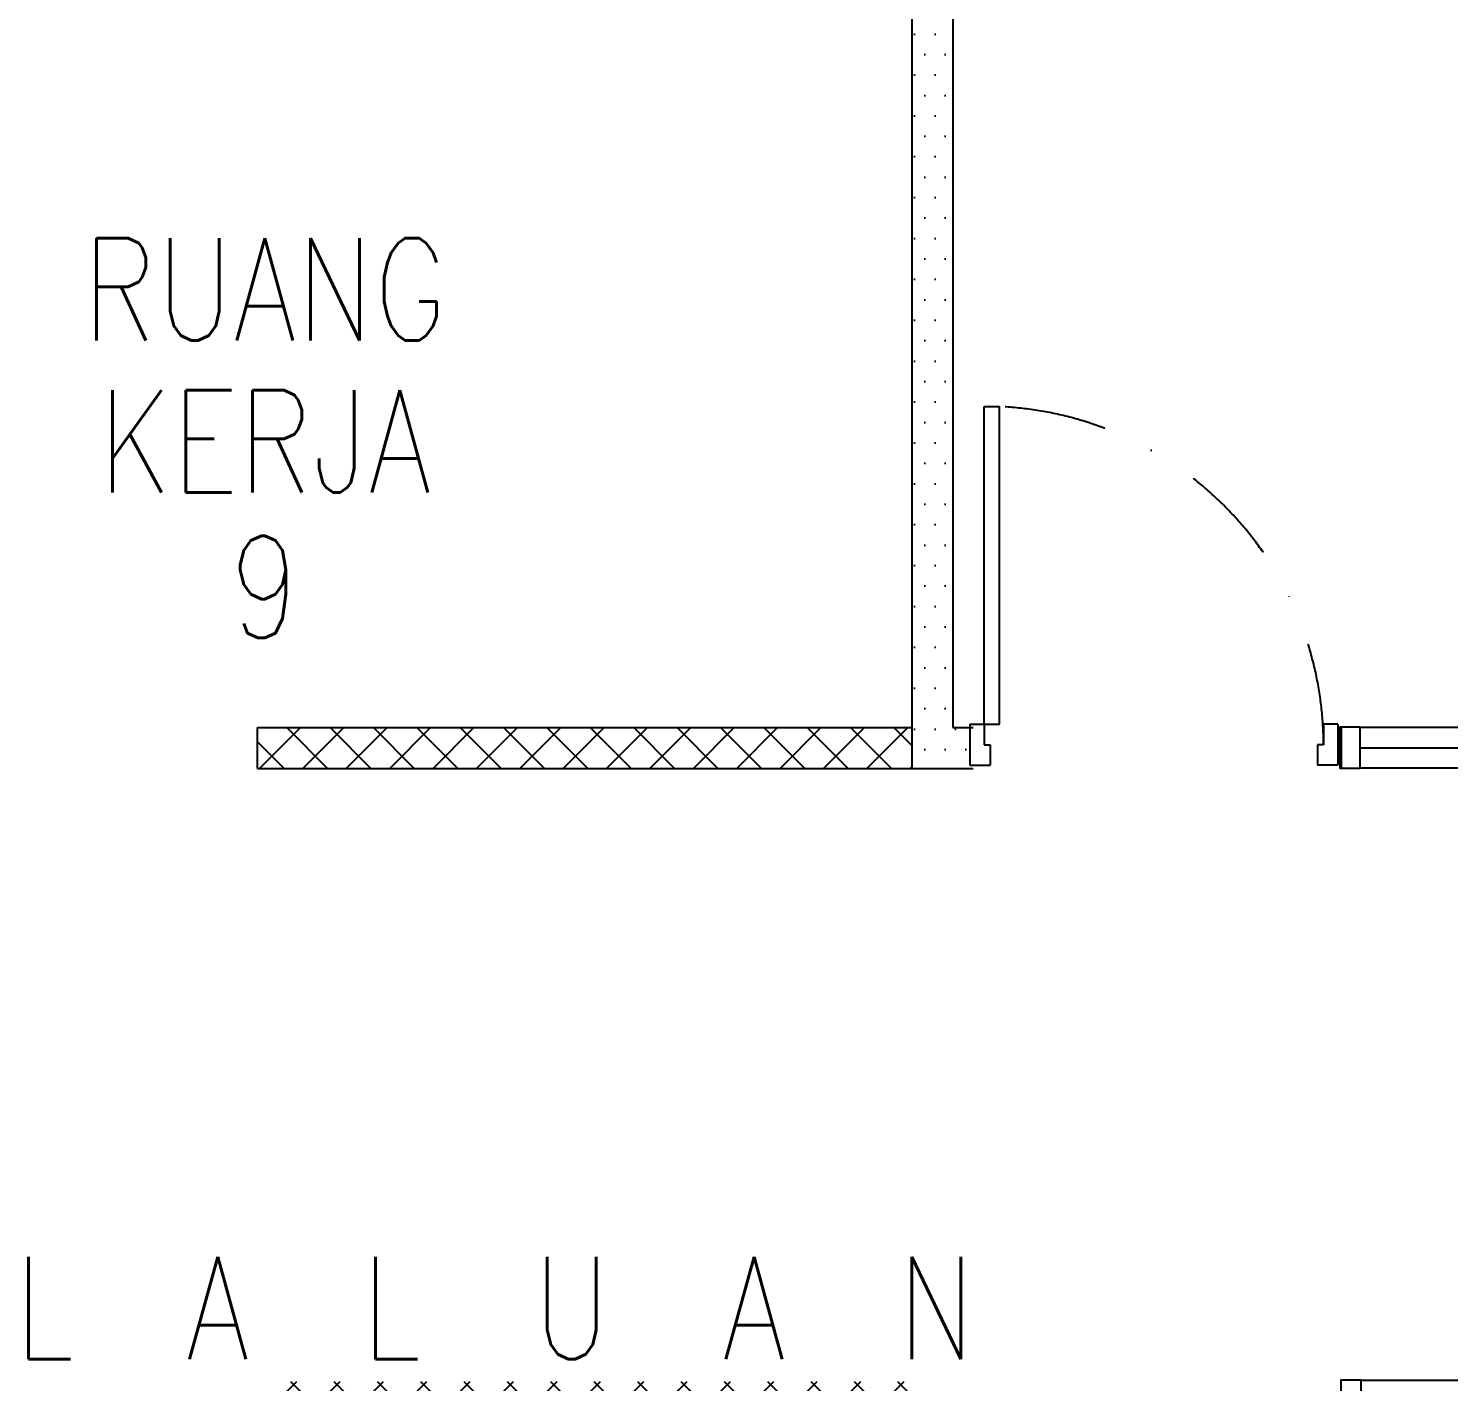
# Model space of a CAD drawing. Header units: millimetres. Extents: x 982 to 80582, y 687 to 58800.
# Drawn here: x 37157 to 40630, y 19133 to 22443 of the extents above; entities that cross this region are included whole.
import ezdxf
from ezdxf.enums import TextEntityAlignment as Align

# ---------------------------------------------------------------- set-up
doc = ezdxf.new("R2010")
doc.units = ezdxf.units.MM
doc.linetypes.add('DASHDOT', pattern=[1, 0.5, -0.25, 0, -0.25])
for name, color, linetype in [('A-ARR', 4, 'Continuous'), ('A-DOOR', 9, 'Continuous'), ('A-HATCH', 8, 'Continuous'), ('A-PARTITION', 4, 'Continuous'), ('A-ROOMSYM', 3, 'Continuous'), ('A-WIN', 9, 'Continuous')]:
    doc.layers.add(name, color=color, linetype=linetype)
doc.styles.add('style1', font='romans.shx', dxfattribs={"height": 750})

# ---------------------------------------------------------------- blocks, each defined once
blk = doc.blocks.new('A$C4F656F16')
at = {"layer": 'A-DOOR', "color": 8}
for p, q in [((35, 100), (35, 877.1)), ((35, 877.1), (73, 877.1)), ((73, 100), (73, 877.1)), ((35, 100), (73, 100))]:
    blk.add_line(p, q, dxfattribs=at)
at = {"layer": 'A-DOOR', "color": 8, "linetype": 'Continuous'}
for p, q in [((0, 100), (35, 100)), ((0, 100), (0, 100)), ((0, 100), (0, 0)), ((0, 100), (0, 100)), ((35, 100), (35, 50)), ((900, 100), (865, 100)), ((865, 100), (865, 50)), ((900, 100), (900, 100)), ((900, 100), (900, 0)), ((900, 100), (900, 100)), ((35, 50), (50, 50)), ((50, 50), (50, 0)), ((865, 50), (850, 50)), ((850, 50), (850, 0)), ((0, 0), (50, 0)), ((900, 0), (850, 0))]:
    blk.add_line(p, q, dxfattribs=at)
at = {"layer": 'A-DOOR', "color": 8, "linetype": 'DASHDOT', "ltscale": 500}
blk.add_arc((35, 48), 830, 0.1381, 87.3759, dxfattribs=at)
blk = doc.blocks.new('A$C58571686')
at = {"layer": 'A-WIN', "color": 8, "ltscale": 790000000.0}
for p, q in [((50, 100), (1450, 100)), ((1450, 0), (50, 0))]:
    blk.add_line(p, q, dxfattribs=at)
at = {"layer": 'A-WIN', "color": 8}
blk.add_line((50, 50), (1450, 50), dxfattribs=at)
for points in [[(50, 100), (0, 100), (0, 0), (50, 0)], [(1500, 100), (1450, 100), (1450, 0), (1500, 0)]]:
    blk.add_lwpolyline(points, close=True, dxfattribs=at)

msp = doc.modelspace()

# ---------------------------------------------------------------- hatches: boundary and pattern name
at = {"layer": 'A-HATCH'}
h = msp.add_hatch(dxfattribs=at)
h.set_pattern_fill('DOTS', color=8, scale=800)
h.set_pattern_definition([(0, (3598.94, -197620.703), (25, 50), [0, -50])])
h.paths.add_polyline_path([(39417.1, 24533.1), (39317.1, 24533.1), (39317.1, 20633.1), (39467.1, 20633.1), (39467.1, 20733.1), (39417.1, 20733.1)])
h.paths.add_polyline_path([(42292.1, 20733.1), (41867.1, 20733.1), (41867.1, 20633.1), (42292.1, 20633.1)])
h = msp.add_hatch(dxfattribs=at)
h.set_pattern_fill('ANSI37', color=8, scale=600)
h.set_pattern_definition([(45, (3598.94, -197620.7), (-53.033009, 53.033009), []), (135, (3598.94, -197620.7), (-53.033009, -53.033009), [])])
h.paths.add_polyline_path([(39317.1, 20733.1), (37717.1, 20733.1), (37717.1, 20633.1), (39317.1, 20633.1)])
h.paths.add_polyline_path([(39317.1, 19133.1), (37717.1, 19133.1), (37717.1, 19033.1), (39317.1, 19033.1)])

# ---------------------------------------------------------------- linework, layer by layer
at = {"color": 8}
msp.add_line((40367.1, 20733.1), (40367.1, 20633.1), dxfattribs=at)
at = {"layer": 'A-PARTITION', "color": 8}
for p, q in [((39317.1, 24533.1), (39317.1, 20633.1)), ((39417.1, 24533.1), (39417.1, 20733.1)), ((37717.1, 20733.1), (39317.1, 20733.1)), ((37717.1, 20633.1), (37717.1, 20733.1)), ((39417.1, 20733.1), (39467.1, 20733.1)), ((37717.1, 20633.1), (39317.1, 20633.1)), ((39317.1, 20633.1), (39467.1, 20633.1))]:
    msp.add_line(p, q, dxfattribs=at)

# ---------------------------------------------------------------- block references
at = {"layer": 'A-ARR', "color": 8}
for p in [(40363.6, 20633.7), (40366.1, 19036.3)]:
    msp.add_blockref('A$C58571686', p, dxfattribs=at)
at = {"layer": 'A-DOOR', "color": 8}
msp.add_blockref('A$C4F656F16', (39458.8, 20640.8), dxfattribs=at)

# ---------------------------------------------------------------- texts
at = {"layer": 'A-ROOMSYM', "color": 8, "style": 'style1', "width": 0.8}
for s, p in [('RUANG', (37735.1, 21680)), ('KERJA', (37735.1, 21307.9)), ('9', (37735.1, 20952)), ('L  A  L  U  A  N', (38296.9, 19188))]:
    msp.add_text(s, height=250, dxfattribs=at).set_placement(p, align=Align.CENTER)

doc.saveas('drawing.dxf')
